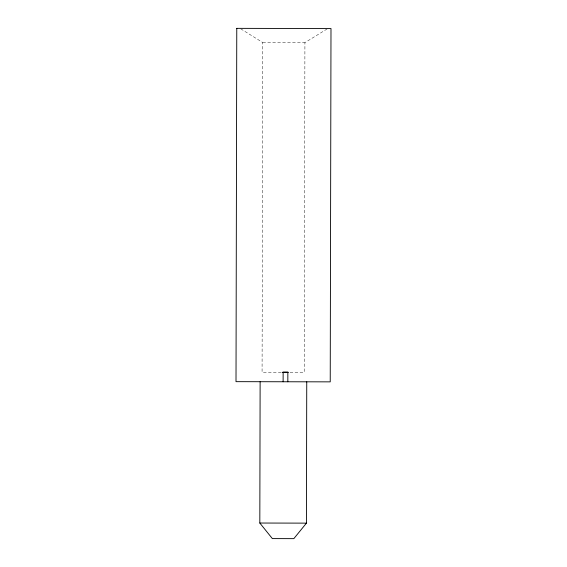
<?xml version="1.0" encoding="UTF-8"?>
<svg xmlns="http://www.w3.org/2000/svg" width="567" height="567" viewBox="0 0 567 567"><rect width="100%" height="100%" fill="white"/><g stroke="black" fill="none" stroke-linecap="round" stroke-linejoin="round"><path stroke-width="0.43" stroke-dasharray="2.83 2.13" d="M240.706 28.818L262.783 42.539L262.074 372.292L281.381 372.335M327.06 29.002L304.918 42.631L304.203 372.384L289.283 372.356M262.783 42.539L304.918 42.631"/><path stroke-width="0.85" d="M306.747 381.811L306.442 523.135L293.834 538.65L272.358 538.6L259.821 523.036L260.125 381.711M283.117 381.761L283.139 372.094L287.852 372.101L287.83 381.768M282.26 372.335L288.405 372.349M259.821 523.036L306.442 523.135M236.772 28.35L236.007 381.662L330.228 381.86L330.993 28.556L236.772 28.35"/></g></svg>
